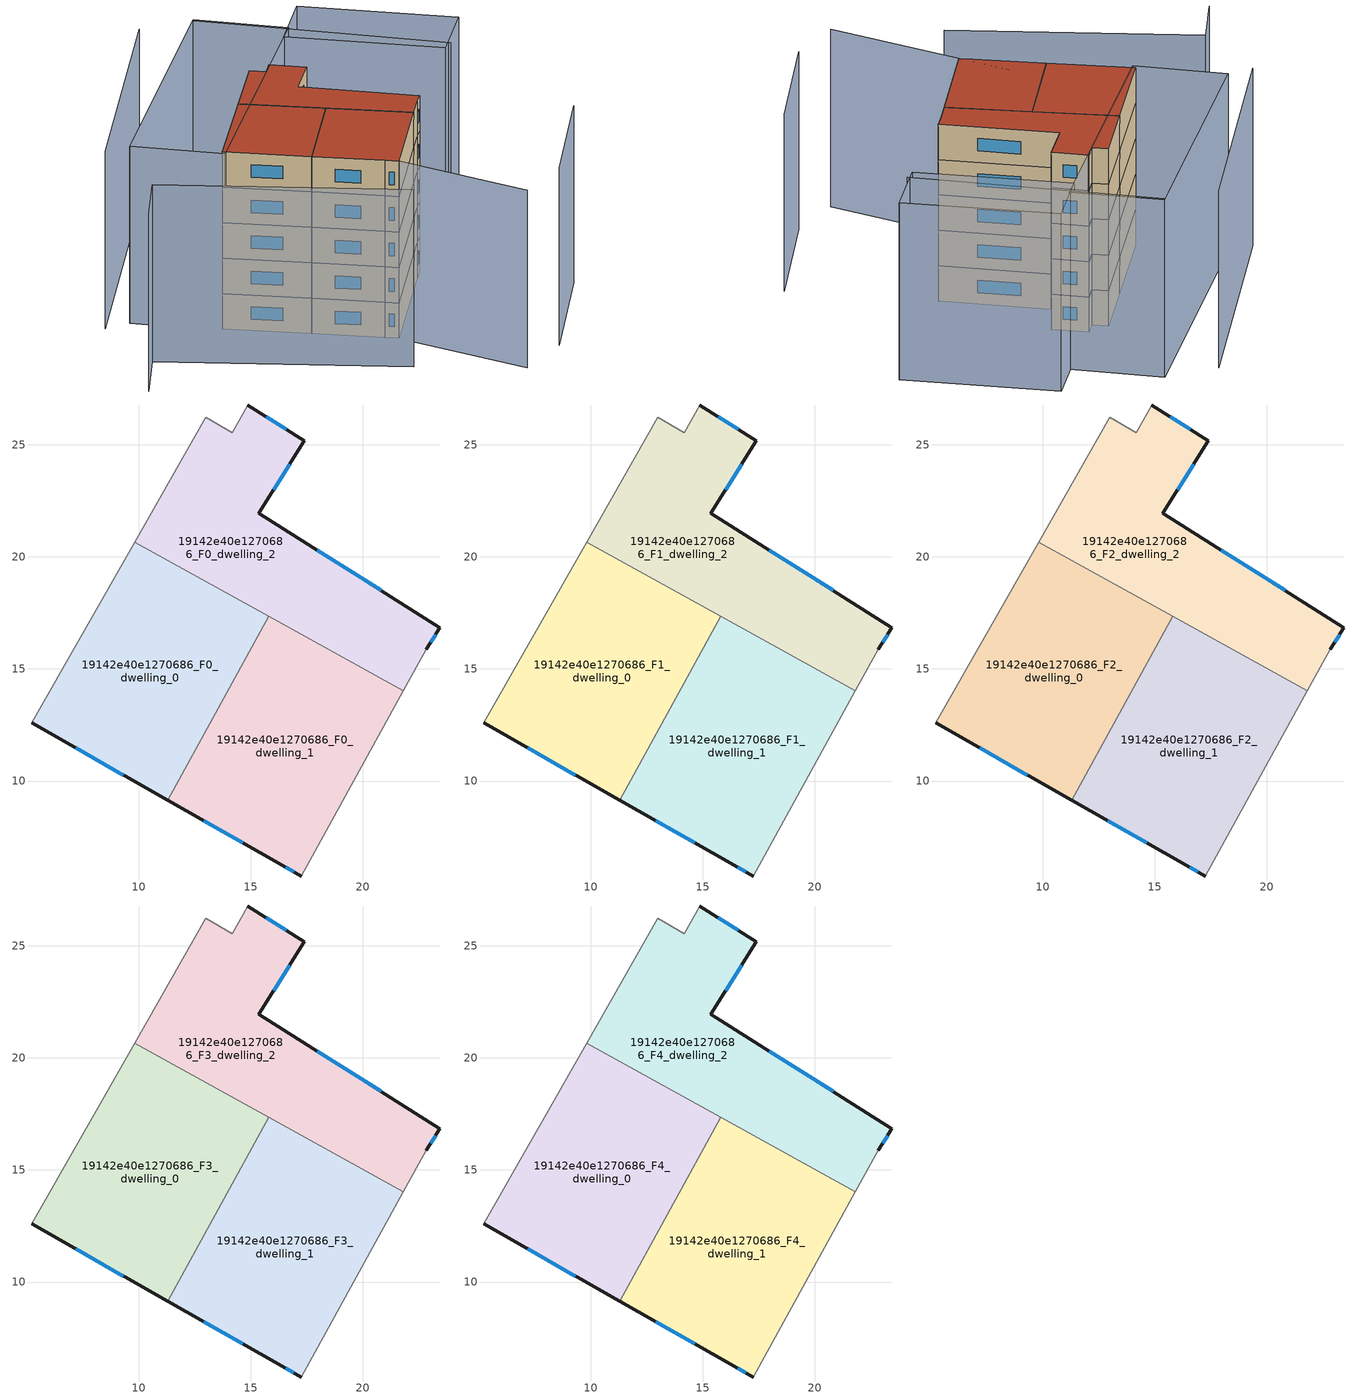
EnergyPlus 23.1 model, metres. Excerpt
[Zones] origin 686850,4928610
19142e40e1270686_F0_dwelling_0
 floor ground (EU_floor_Construction): 15.8,17.34 11.28,9.14 5.21,12.59 9.81,20.65 z0
 wall outside (EU_wall_Construction): 5.21,12.59 11.28,9.14 z0:3
 wall adiabatic (EU_wall_Construction): 9.81,20.65 5.21,12.59 z0:3
 wall to 19142e40e1270686_F0_dwelling_2 (EU_wall_Construction): 15.8,17.34 9.81,20.65 z0:3
 wall to 19142e40e1270686_F0_dwelling_1 (EU_wall_Construction): 11.28,9.14 15.8,17.34 z0:3
 window (EU_Window_Construction): 7.18,11.47 9.31,10.26 z0.97:2.03
19142e40e1270686_F0_dwelling_1
 floor ground (EU_floor_Construction): 21.81,14.03 17.24,5.76 16.24,6.33 11.28,9.14 15.8,17.34 z0
 wall outside (EU_wall_Construction): 11.28,9.14 16.24,6.33 17.24,5.76 z0:3
 wall adiabatic (EU_wall_Construction): 17.24,5.76 21.81,14.03 z0:3
 wall to 19142e40e1270686_F0_dwelling_2 (EU_wall_Construction): 21.81,14.03 15.8,17.34 z0:3
 window (EU_Window_Construction): 16.56,6.15 16.91,5.95 / 12.89,8.23 14.63,7.24 z0.97:2.03
19142e40e1270686_F0_dwelling_2
 floor ground (EU_floor_Construction): 17.39,25.19 15.35,21.96 23.44,16.85 22.83,15.88 21.81,14.03 9.81,20.65 12.99,26.23 14.16,25.55 14.87,26.78 z0
 wall outside (EU_wall_Construction): 22.83,15.88 23.44,16.85 15.35,21.96 17.39,25.19 14.87,26.78 z0:3
 wall adiabatic (EU_wall_Construction): 21.81,14.03 22.83,15.88 / 14.87,26.78 14.16,25.55 12.99,26.23 9.81,20.65 z0:3
 window (EU_Window_Construction): 16.57,25.71 15.68,26.27 / 16.01,23.01 16.73,24.14 / 20.81,18.51 17.97,20.3 / 23.02,16.2 23.24,16.54 z0.97:2.03
19142e40e1270686_F1_dwelling_0
 floor to 19142e40e1270686_F0_dwelling_0 (EU_floor_Construction): 15.8,17.34 11.28,9.14 5.21,12.59 9.8,20.65 z3
 wall outside (EU_wall_Construction): 5.21,12.59 11.28,9.14 z3:6
 wall adiabatic (EU_wall_Construction): 9.81,20.65 5.21,12.59 z3:6
 wall to 19142e40e1270686_F1_dwelling_2 (EU_wall_Construction): 15.8,17.34 9.81,20.65 z3:6
 wall to 19142e40e1270686_F1_dwelling_1 (EU_wall_Construction): 11.28,9.14 15.8,17.34 z3:6
 window (EU_Window_Construction): 7.18,11.47 9.31,10.26 z3.97:5.03
19142e40e1270686_F1_dwelling_1
 floor to 19142e40e1270686_F0_dwelling_1 (EU_floor_Construction): 21.81,14.03 17.24,5.76 16.24,6.33 11.28,9.14 15.8,17.34 z3
 wall outside (EU_wall_Construction): 11.28,9.14 16.24,6.33 17.24,5.76 z3:6
 wall adiabatic (EU_wall_Construction): 17.24,5.76 21.81,14.03 z3:6
 wall to 19142e40e1270686_F1_dwelling_2 (EU_wall_Construction): 21.81,14.03 15.8,17.34 z3:6
 window (EU_Window_Construction): 16.56,6.15 16.91,5.95 / 12.89,8.23 14.63,7.24 z3.97:5.03
19142e40e1270686_F1_dwelling_2
 floor to 19142e40e1270686_F0_dwelling_2 (EU_floor_Construction): 17.39,25.19 15.35,21.96 23.44,16.85 22.83,15.88 21.81,14.03 9.8,20.65 12.99,26.23 14.16,25.55 14.87,26.78 z3
 wall outside (EU_wall_Construction): 22.83,15.88 23.44,16.85 15.35,21.96 17.39,25.19 14.87,26.78 z3:6
 wall adiabatic (EU_wall_Construction): 21.81,14.03 22.83,15.88 / 14.87,26.78 14.16,25.55 12.99,26.23 9.81,20.65 z3:6
 window (EU_Window_Construction): 16.57,25.71 15.68,26.27 / 16.01,23.01 16.73,24.14 / 20.81,18.51 17.97,20.3 / 23.02,16.2 23.24,16.54 z3.97:5.03
19142e40e1270686_F2_dwelling_0
 floor to 19142e40e1270686_F1_dwelling_0 (EU_floor_Construction): 15.8,17.34 11.28,9.14 5.21,12.59 9.8,20.65 z6
 wall outside (EU_wall_Construction): 5.21,12.59 11.28,9.14 z6:9
 wall adiabatic (EU_wall_Construction): 9.81,20.65 5.21,12.59 z6:9
 wall to 19142e40e1270686_F2_dwelling_2 (EU_wall_Construction): 15.8,17.34 9.81,20.65 z6:9
 wall to 19142e40e1270686_F2_dwelling_1 (EU_wall_Construction): 11.28,9.14 15.8,17.34 z6:9
 window (EU_Window_Construction): 7.18,11.47 9.31,10.26 z6.97:8.03
19142e40e1270686_F2_dwelling_1
 floor to 19142e40e1270686_F1_dwelling_1 (EU_floor_Construction): 21.81,14.03 17.24,5.76 16.24,6.33 11.28,9.14 15.8,17.34 z6
 wall outside (EU_wall_Construction): 11.28,9.14 16.24,6.33 17.24,5.76 z6:9
 wall adiabatic (EU_wall_Construction): 17.24,5.76 21.81,14.03 z6:9
 wall to 19142e40e1270686_F2_dwelling_2 (EU_wall_Construction): 21.81,14.03 15.8,17.34 z6:9
 window (EU_Window_Construction): 16.56,6.15 16.91,5.95 / 12.89,8.23 14.63,7.24 z6.97:8.03
19142e40e1270686_F2_dwelling_2
 floor to 19142e40e1270686_F1_dwelling_2 (EU_floor_Construction): 17.39,25.19 15.35,21.96 23.44,16.85 22.83,15.88 21.81,14.03 9.8,20.65 12.99,26.23 14.16,25.55 14.87,26.78 z6
 wall outside (EU_wall_Construction): 22.83,15.88 23.44,16.85 15.35,21.96 17.39,25.19 14.87,26.78 z6:9
 wall adiabatic (EU_wall_Construction): 21.81,14.03 22.83,15.88 / 14.87,26.78 14.16,25.55 12.99,26.23 9.81,20.65 z6:9
 window (EU_Window_Construction): 16.57,25.71 15.68,26.27 / 16.01,23.01 16.73,24.14 / 20.81,18.51 17.97,20.3 / 23.02,16.2 23.24,16.54 z6.97:8.03
19142e40e1270686_F3_dwelling_0
 floor to 19142e40e1270686_F2_dwelling_0 (EU_floor_Construction): 15.8,17.34 11.28,9.14 5.21,12.59 9.8,20.65 z9
 wall outside (EU_wall_Construction): 5.21,12.59 11.28,9.14 z9:12
 wall adiabatic (EU_wall_Construction): 9.81,20.65 5.21,12.59 z9:12
 wall to 19142e40e1270686_F3_dwelling_2 (EU_wall_Construction): 15.8,17.34 9.81,20.65 z9:12
 wall to 19142e40e1270686_F3_dwelling_1 (EU_wall_Construction): 11.28,9.14 15.8,17.34 z9:12
 window (EU_Window_Construction): 7.18,11.47 9.31,10.26 z9.97:11.03
19142e40e1270686_F3_dwelling_1
 floor to 19142e40e1270686_F2_dwelling_1 (EU_floor_Construction): 21.81,14.03 17.24,5.76 16.24,6.33 11.28,9.14 15.8,17.34 z9
 wall outside (EU_wall_Construction): 11.28,9.14 16.24,6.33 17.24,5.76 z9:12
 wall adiabatic (EU_wall_Construction): 17.24,5.76 21.81,14.03 z9:12
 wall to 19142e40e1270686_F3_dwelling_2 (EU_wall_Construction): 21.81,14.03 15.8,17.34 z9:12
 window (EU_Window_Construction): 16.56,6.15 16.91,5.95 / 12.89,8.23 14.63,7.24 z9.97:11.03
19142e40e1270686_F3_dwelling_2
 floor to 19142e40e1270686_F2_dwelling_2 (EU_floor_Construction): 17.39,25.19 15.35,21.96 23.44,16.85 22.83,15.88 21.81,14.03 9.8,20.65 12.99,26.23 14.16,25.55 14.87,26.78 z9
 wall outside (EU_wall_Construction): 22.83,15.88 23.44,16.85 15.35,21.96 17.39,25.19 14.87,26.78 z9:12
 wall adiabatic (EU_wall_Construction): 21.81,14.03 22.83,15.88 / 14.87,26.78 14.16,25.55 12.99,26.23 9.81,20.65 z9:12
 window (EU_Window_Construction): 16.57,25.71 15.68,26.27 / 16.01,23.01 16.73,24.14 / 20.81,18.51 17.97,20.3 / 23.02,16.2 23.24,16.54 z9.97:11.03
19142e40e1270686_F4_dwelling_0
 floor to 19142e40e1270686_F3_dwelling_0 (EU_floor_Construction): 15.8,17.34 11.28,9.14 5.21,12.59 9.8,20.65 z12
 wall outside (EU_wall_Construction): 5.21,12.59 11.28,9.14 z12:15
 wall adiabatic (EU_wall_Construction): 9.81,20.65 5.21,12.59 z12:15
 wall to 19142e40e1270686_F4_dwelling_2 (EU_wall_Construction): 15.8,17.34 9.81,20.65 z12:15
 wall to 19142e40e1270686_F4_dwelling_1 (EU_wall_Construction): 11.28,9.14 15.8,17.34 z12:15
 window (EU_Window_Construction): 7.18,11.47 9.31,10.26 z12.97:14.03
 roof outside (EU_roof_Construction): 11.28,9.14 15.8,17.34 9.81,20.65 5.21,12.59 z15
19142e40e1270686_F4_dwelling_1
 floor to 19142e40e1270686_F3_dwelling_1 (EU_floor_Construction): 21.81,14.03 17.24,5.76 16.24,6.33 11.28,9.14 15.8,17.34 z12
 wall outside (EU_wall_Construction): 11.28,9.14 16.24,6.33 17.24,5.76 z12:15
 wall adiabatic (EU_wall_Construction): 17.24,5.76 21.81,14.03 z12:15
 wall to 19142e40e1270686_F4_dwelling_2 (EU_wall_Construction): 21.81,14.03 15.8,17.34 z12:15
 window (EU_Window_Construction): 16.56,6.15 16.91,5.95 / 12.89,8.23 14.63,7.24 z12.97:14.03
 roof outside (EU_roof_Construction): 17.24,5.76 21.81,14.03 15.8,17.34 11.28,9.14 16.24,6.33 z15
19142e40e1270686_F4_dwelling_2
 floor to 19142e40e1270686_F3_dwelling_2 (EU_floor_Construction): 17.39,25.19 15.35,21.96 23.44,16.85 22.83,15.88 21.81,14.03 9.8,20.65 12.99,26.23 14.16,25.55 14.87,26.78 z12
 wall outside (EU_wall_Construction): 22.83,15.88 23.44,16.85 15.35,21.96 17.39,25.19 14.87,26.78 z12:15
 wall adiabatic (EU_wall_Construction): 21.81,14.03 22.83,15.88 / 14.87,26.78 14.16,25.55 12.99,26.23 9.81,20.65 z12:15
 window (EU_Window_Construction): 16.57,25.71 15.68,26.27 / 16.01,23.01 16.73,24.14 / 20.81,18.51 17.97,20.3 / 23.02,16.2 23.24,16.54 z12.97:14.03
 roof outside (EU_roof_Construction): 21.81,14.03 22.83,15.88 23.44,16.85 15.35,21.96 17.39,25.19 14.87,26.78 14.16,25.55 12.99,26.23 9.81,20.65 z15
shading: 8.1,36.86 -3.16,16.1 / 29.5,25.38 12.59,36.74 / 28.24,-0.09 33.79,10.59 / -4.53,3.69 -2.17,8.79 / -2.17,8.79 16.22,0.28 / 24.3,-3.17 14.46,9.26 / 21.08,36.4 31.92,29.72 / 31.92,29.72 28.78,24.64 / 28.78,24.64 17.95,31.32 / 17.95,31.32 21.08,36.4 / 18.95,32.78 5.25,12.11 / 5.25,12.11 -1.03,16.28 / -1.03,16.28 12.66,36.94 / 12.66,36.94 18.95,32.78 z0:15
[Building]
EU S2 Campaign: North Axis=0; Terrain=City; Solar Distribution=FullExterior
[Site:Location]
Bologna: Latitude=44.5; Longitude=11.25; Time Zone=1; Elevation=37
[SizingPeriod:WeatherFileDays]
AnnualSizingPeriod: Begin Month=1; Begin Day of Month=1; End Month=12; End Day of Month=31; Day of Week for Start Day=Monday; Use Weather File Daylight Saving Period=No; Use Weather File Rain and Snow Indicators=No
[MATERIAL]
EU_InternalMass_Material: Roughness=MediumRough; Thickness=0.1; Conductivity=1; Density=1800; Specific Heat=900; Thermal Absorptance=0.9; Solar Absorptance=0.7; Visible Absorptance=0.7
[MATERIAL:NOMASS] Roughness=MediumRough; Thermal Absorptance=0.9; Solar Absorptance=0.7; Visible Absorptance=0.7
Name | Thermal Resistance
EU_wall_NoMass | 0.779417
EU_roof_NoMass | 0.435466
EU_floor_NoMass | 0.588222
[WINDOWMATERIAL:SIMPLEGLAZINGSYSTEM]
EU_Window_SimpleGlazing: UFactor=5.16242; Solar Heat Gain Coefficient=0.85; Visible Transmittance=0.85
[CONSTRUCTION]
EU_wall_Construction: EU_wall_NoMass
EU_roof_Construction: EU_roof_NoMass
EU_floor_Construction: EU_floor_NoMass
EU_Window_Construction: EU_Window_SimpleGlazing
EU_InternalMass_Construction: EU_InternalMass_Material
[ZONE] Type=1; Multiplier=1; Ceiling Height=autocalculate; Floor Area=autocalculate; Part of Total Floor Area=Yes
Name | Volume
19142e40e1270686_F0_dwelling_0 | 193.4
19142e40e1270686_F1_dwelling_0; 19142e40e1270686_F2_dwelling_0; 19142e40e1270686_F3_dwelling_0; 19142e40e1270686_F4_dwelling_0 | 193.399
19142e40e1270686_F0_dwelling_1; 19142e40e1270686_F1_dwelling_1; 19142e40e1270686_F2_dwelling_1; 19142e40e1270686_F3_dwelling_1; 19142e40e1270686_F4_dwelling_1 | 193.403
19142e40e1270686_F0_dwelling_2 | 193.398
19142e40e1270686_F1_dwelling_2; 19142e40e1270686_F2_dwelling_2; 19142e40e1270686_F3_dwelling_2; 19142e40e1270686_F4_dwelling_2 | 193.397
[INTERNALMASS] Construction=EU_InternalMass_Construction
Name | Zone or ZoneList | Surface Area
19142e40e1270686_F0_dwelling_0_EU_InternalMass | 19142e40e1270686_F0_dwelling_0 | 64.4656
19142e40e1270686_F0_dwelling_1_EU_InternalMass | 19142e40e1270686_F0_dwelling_1 | 64.4688
19142e40e1270686_F0_dwelling_2_EU_InternalMass | 19142e40e1270686_F0_dwelling_2 | 64.4658
19142e40e1270686_F1_dwelling_0_EU_InternalMass | 19142e40e1270686_F1_dwelling_0 | 64.4656
19142e40e1270686_F1_dwelling_1_EU_InternalMass | 19142e40e1270686_F1_dwelling_1 | 64.4688
19142e40e1270686_F1_dwelling_2_EU_InternalMass | 19142e40e1270686_F1_dwelling_2 | 64.4658
19142e40e1270686_F2_dwelling_0_EU_InternalMass | 19142e40e1270686_F2_dwelling_0 | 64.4656
19142e40e1270686_F2_dwelling_1_EU_InternalMass | 19142e40e1270686_F2_dwelling_1 | 64.4688
19142e40e1270686_F2_dwelling_2_EU_InternalMass | 19142e40e1270686_F2_dwelling_2 | 64.4658
19142e40e1270686_F3_dwelling_0_EU_InternalMass | 19142e40e1270686_F3_dwelling_0 | 64.4656
19142e40e1270686_F3_dwelling_1_EU_InternalMass | 19142e40e1270686_F3_dwelling_1 | 64.4688
19142e40e1270686_F3_dwelling_2_EU_InternalMass | 19142e40e1270686_F3_dwelling_2 | 64.4658
19142e40e1270686_F4_dwelling_0_EU_InternalMass | 19142e40e1270686_F4_dwelling_0 | 64.4656
19142e40e1270686_F4_dwelling_1_EU_InternalMass | 19142e40e1270686_F4_dwelling_1 | 64.4688
19142e40e1270686_F4_dwelling_2_EU_InternalMass | 19142e40e1270686_F4_dwelling_2 | 64.4658
[OTHEREQUIPMENT] Fuel Type=Electricity; Design Level Calculation Method=Watts/Area; Power per Zone Floor Area=1; Fraction Latent=0; Fraction Radiant=0; Fraction Lost=0; Carbon Dioxide Generation Rate=0; EndUse Subcategory=EU_Step8_InternalGains
Name | Zone or ZoneList or Space or SpaceList | Schedule
EU_Step8_InternalGain_19142e40e1270686_F0_dwelling_0_f000 | 19142e40e1270686_F0_dwelling_0 | EU_Step8_GainSchedule_19142e40e1270686_F0_dwelling_0_f000
EU_Step8_InternalGain_19142e40e1270686_F0_dwelling_1_f000 | 19142e40e1270686_F0_dwelling_1 | EU_Step8_GainSchedule_19142e40e1270686_F0_dwelling_1_f000
EU_Step8_InternalGain_19142e40e1270686_F0_dwelling_2_f000 | 19142e40e1270686_F0_dwelling_2 | EU_Step8_GainSchedule_19142e40e1270686_F0_dwelling_2_f000
EU_Step8_InternalGain_19142e40e1270686_F1_dwelling_0_f000 | 19142e40e1270686_F1_dwelling_0 | EU_Step8_GainSchedule_19142e40e1270686_F1_dwelling_0_f000
EU_Step8_InternalGain_19142e40e1270686_F1_dwelling_1_f000 | 19142e40e1270686_F1_dwelling_1 | EU_Step8_GainSchedule_19142e40e1270686_F1_dwelling_1_f000
EU_Step8_InternalGain_19142e40e1270686_F1_dwelling_2_f000 | 19142e40e1270686_F1_dwelling_2 | EU_Step8_GainSchedule_19142e40e1270686_F1_dwelling_2_f000
EU_Step8_InternalGain_19142e40e1270686_F2_dwelling_0_f000 | 19142e40e1270686_F2_dwelling_0 | EU_Step8_GainSchedule_19142e40e1270686_F2_dwelling_0_f000
EU_Step8_InternalGain_19142e40e1270686_F2_dwelling_1_f000 | 19142e40e1270686_F2_dwelling_1 | EU_Step8_GainSchedule_19142e40e1270686_F2_dwelling_1_f000
EU_Step8_InternalGain_19142e40e1270686_F2_dwelling_2_f000 | 19142e40e1270686_F2_dwelling_2 | EU_Step8_GainSchedule_19142e40e1270686_F2_dwelling_2_f000
EU_Step8_InternalGain_19142e40e1270686_F3_dwelling_0_f000 | 19142e40e1270686_F3_dwelling_0 | EU_Step8_GainSchedule_19142e40e1270686_F3_dwelling_0_f000
EU_Step8_InternalGain_19142e40e1270686_F3_dwelling_1_f000 | 19142e40e1270686_F3_dwelling_1 | EU_Step8_GainSchedule_19142e40e1270686_F3_dwelling_1_f000
EU_Step8_InternalGain_19142e40e1270686_F3_dwelling_2_f000 | 19142e40e1270686_F3_dwelling_2 | EU_Step8_GainSchedule_19142e40e1270686_F3_dwelling_2_f000
EU_Step8_InternalGain_19142e40e1270686_F4_dwelling_0_f000 | 19142e40e1270686_F4_dwelling_0 | EU_Step8_GainSchedule_19142e40e1270686_F4_dwelling_0_f000
EU_Step8_InternalGain_19142e40e1270686_F4_dwelling_1_f000 | 19142e40e1270686_F4_dwelling_1 | EU_Step8_GainSchedule_19142e40e1270686_F4_dwelling_1_f000
EU_Step8_InternalGain_19142e40e1270686_F4_dwelling_2_f000 | 19142e40e1270686_F4_dwelling_2 | EU_Step8_GainSchedule_19142e40e1270686_F4_dwelling_2_f000
[ZONEVENTILATION:DESIGNFLOWRATE] Schedule=EU_AlwaysOn; Design Flow Rate Calculation Method=AirChanges/Hour; Air Changes per Hour=0.712058; Ventilation Type=Natural; Fan Pressure Rise=0; Fan Total Efficiency=1; Constant Term Coefficient=1; Temperature Term Coefficient=0; Velocity Term Coefficient=0; Velocity Squared Term Coefficient=0; Minimum Indoor Temperature=-100; Maximum Indoor Temperature=100; Delta Temperature=-100; Minimum Outdoor Temperature=-100; Maximum Outdoor Temperature=100; Maximum Wind Speed=40
Name | Zone or ZoneList or Space or SpaceList
EU_ConstantAir_19142e40e1270686_F0_dwelling_0 | 19142e40e1270686_F0_dwelling_0
EU_ConstantAir_19142e40e1270686_F0_dwelling_1 | 19142e40e1270686_F0_dwelling_1
EU_ConstantAir_19142e40e1270686_F0_dwelling_2 | 19142e40e1270686_F0_dwelling_2
EU_ConstantAir_19142e40e1270686_F1_dwelling_0 | 19142e40e1270686_F1_dwelling_0
EU_ConstantAir_19142e40e1270686_F1_dwelling_1 | 19142e40e1270686_F1_dwelling_1
EU_ConstantAir_19142e40e1270686_F1_dwelling_2 | 19142e40e1270686_F1_dwelling_2
EU_ConstantAir_19142e40e1270686_F2_dwelling_0 | 19142e40e1270686_F2_dwelling_0
EU_ConstantAir_19142e40e1270686_F2_dwelling_1 | 19142e40e1270686_F2_dwelling_1
EU_ConstantAir_19142e40e1270686_F2_dwelling_2 | 19142e40e1270686_F2_dwelling_2
EU_ConstantAir_19142e40e1270686_F3_dwelling_0 | 19142e40e1270686_F3_dwelling_0
EU_ConstantAir_19142e40e1270686_F3_dwelling_1 | 19142e40e1270686_F3_dwelling_1
EU_ConstantAir_19142e40e1270686_F3_dwelling_2 | 19142e40e1270686_F3_dwelling_2
EU_ConstantAir_19142e40e1270686_F4_dwelling_0 | 19142e40e1270686_F4_dwelling_0
EU_ConstantAir_19142e40e1270686_F4_dwelling_1 | 19142e40e1270686_F4_dwelling_1
EU_ConstantAir_19142e40e1270686_F4_dwelling_2 | 19142e40e1270686_F4_dwelling_2
[HVACTEMPLATE:THERMOSTAT] Constant Heating Setpoint=20; Constant Cooling Setpoint=50
EU_HeatOnly_19142e40e1270686_F0_dwelling_0; EU_HeatOnly_19142e40e1270686_F0_dwelling_1; EU_HeatOnly_19142e40e1270686_F0_dwelling_2; EU_HeatOnly_19142e40e1270686_F1_dwelling_0; EU_HeatOnly_19142e40e1270686_F1_dwelling_1; EU_HeatOnly_19142e40e1270686_F1_dwelling_2; EU_HeatOnly_19142e40e1270686_F2_dwelling_0; EU_HeatOnly_19142e40e1270686_F2_dwelling_1; EU_HeatOnly_19142e40e1270686_F2_dwelling_2; EU_HeatOnly_19142e40e1270686_F3_dwelling_0; EU_HeatOnly_19142e40e1270686_F3_dwelling_1; EU_HeatOnly_19142e40e1270686_F3_dwelling_2; EU_HeatOnly_19142e40e1270686_F4_dwelling_0; EU_HeatOnly_19142e40e1270686_F4_dwelling_1; EU_HeatOnly_19142e40e1270686_F4_dwelling_2
[HVACTEMPLATE:ZONE:IDEALLOADSAIRSYSTEM] System Availability Schedule=EU_AlwaysOn; Maximum Heating Supply Air Temperature=50; Minimum Cooling Supply Air Temperature=13; Maximum Heating Supply Air Humidity Ratio=0.0156; Minimum Cooling Supply Air Humidity Ratio=0.0077; Heating Limit=NoLimit; Cooling Limit=NoLimit; Heating Availability Schedule=EU_AlwaysOn; Cooling Availability Schedule=EU_CoolingOff; Dehumidification Control Type=ConstantSensibleHeatRatio; Cooling Sensible Heat Ratio=0.7; Dehumidification Setpoint=60; Humidification Control Type=None; Humidification Setpoint=30; Outdoor Air Method=None; Outdoor Air Flow Rate per Person=0.00944; Outdoor Air Flow Rate per Zone Floor Area=0; Outdoor Air Flow Rate per Zone=0; Demand Controlled Ventilation Type=None; Outdoor Air Economizer Type=NoEconomizer; Heat Recovery Type=None; Sensible Heat Recovery Effectiveness=0.7; Latent Heat Recovery Effectiveness=0.65
Name | Template Thermostat
19142e40e1270686_F0_dwelling_0 | EU_HeatOnly_19142e40e1270686_F0_dwelling_0
19142e40e1270686_F0_dwelling_1 | EU_HeatOnly_19142e40e1270686_F0_dwelling_1
19142e40e1270686_F0_dwelling_2 | EU_HeatOnly_19142e40e1270686_F0_dwelling_2
19142e40e1270686_F1_dwelling_0 | EU_HeatOnly_19142e40e1270686_F1_dwelling_0
19142e40e1270686_F1_dwelling_1 | EU_HeatOnly_19142e40e1270686_F1_dwelling_1
19142e40e1270686_F1_dwelling_2 | EU_HeatOnly_19142e40e1270686_F1_dwelling_2
19142e40e1270686_F2_dwelling_0 | EU_HeatOnly_19142e40e1270686_F2_dwelling_0
19142e40e1270686_F2_dwelling_1 | EU_HeatOnly_19142e40e1270686_F2_dwelling_1
19142e40e1270686_F2_dwelling_2 | EU_HeatOnly_19142e40e1270686_F2_dwelling_2
19142e40e1270686_F3_dwelling_0 | EU_HeatOnly_19142e40e1270686_F3_dwelling_0
19142e40e1270686_F3_dwelling_1 | EU_HeatOnly_19142e40e1270686_F3_dwelling_1
19142e40e1270686_F3_dwelling_2 | EU_HeatOnly_19142e40e1270686_F3_dwelling_2
19142e40e1270686_F4_dwelling_0 | EU_HeatOnly_19142e40e1270686_F4_dwelling_0
19142e40e1270686_F4_dwelling_1 | EU_HeatOnly_19142e40e1270686_F4_dwelling_1
19142e40e1270686_F4_dwelling_2 | EU_HeatOnly_19142e40e1270686_F4_dwelling_2
[SIZING:ZONE] Zone Cooling Design Supply Air Temperature Input Method=SupplyAirTemperature; Zone Cooling Design Supply Air Temperature=13; Zone Heating Design Supply Air Temperature Input Method=SupplyAirTemperature; Zone Heating Design Supply Air Temperature=50; Zone Cooling Design Supply Air Humidity Ratio=0.008; Zone Heating Design Supply Air Humidity Ratio=0.008; Cooling Design Air Flow Method=DesignDay; Cooling Design Air Flow Rate=0; Cooling Minimum Air Flow per Zone Floor Area=0.000762; Cooling Minimum Air Flow=0; Cooling Minimum Air Flow Fraction=0.2; Heating Design Air Flow Method=DesignDay; Heating Design Air Flow Rate=0; Heating Maximum Air Flow per Zone Floor Area=0.002032; Heating Maximum Air Flow=0.141576; Heating Maximum Air Flow Fraction=0.3; Account for Dedicated Outdoor Air System=No; Dedicated Outdoor Air System Control Strategy=NeutralSupplyAir; Dedicated Outdoor Air Low Setpoint Temperature for Design=autosize; Dedicated Outdoor Air High Setpoint Temperature for Design=autosize; Zone Load Sizing Method=Sensible Load Only No Latent Load; Zone Latent Cooling Design Supply Air Humidity Ratio Input Method=HumidityRatioDifference; Zone Cooling Design Supply Air Humidity Ratio Difference=0.005; Zone Latent Heating Design Supply Air Humidity Ratio Input Method=HumidityRatioDifference; Zone Humidification Design Supply Air Humidity Ratio Difference=0.005
19142e40e1270686_F0_dwelling_0; 19142e40e1270686_F0_dwelling_1; 19142e40e1270686_F0_dwelling_2; 19142e40e1270686_F1_dwelling_0; 19142e40e1270686_F1_dwelling_1; 19142e40e1270686_F1_dwelling_2; 19142e40e1270686_F2_dwelling_0; 19142e40e1270686_F2_dwelling_1; 19142e40e1270686_F2_dwelling_2; 19142e40e1270686_F3_dwelling_0; 19142e40e1270686_F3_dwelling_1; 19142e40e1270686_F3_dwelling_2; 19142e40e1270686_F4_dwelling_0; 19142e40e1270686_F4_dwelling_1; 19142e40e1270686_F4_dwelling_2
[SCHEDULE:CONSTANT]
Name | Hourly Value
EU_AlwaysOn | 1
EU_CoolingOff | 0
[SCHEDULE:FILE] Column Number=1; Rows to Skip at Top=0; Number of Hours of Data=8760; Column Separator=Comma; Interpolate to Timestep=No; Minutes per Item=60; Adjust Schedule for Daylight Savings=Yes
Name | File
EU_Step8_GainSchedule_19142e40e1270686_F0_dwelling_0_f000 | ../../schedules/19142e40e1270686/19142e40e1270686_F0_dwelling_0_f000_gain.csv
EU_Step8_GainSchedule_19142e40e1270686_F0_dwelling_1_f000 | ../../schedules/19142e40e1270686/19142e40e1270686_F0_dwelling_1_f000_gain.csv
EU_Step8_GainSchedule_19142e40e1270686_F0_dwelling_2_f000 | ../../schedules/19142e40e1270686/19142e40e1270686_F0_dwelling_2_f000_gain.csv
EU_Step8_GainSchedule_19142e40e1270686_F1_dwelling_0_f000 | ../../schedules/19142e40e1270686/19142e40e1270686_F1_dwelling_0_f000_gain.csv
EU_Step8_GainSchedule_19142e40e1270686_F1_dwelling_1_f000 | ../../schedules/19142e40e1270686/19142e40e1270686_F1_dwelling_1_f000_gain.csv
EU_Step8_GainSchedule_19142e40e1270686_F1_dwelling_2_f000 | ../../schedules/19142e40e1270686/19142e40e1270686_F1_dwelling_2_f000_gain.csv
EU_Step8_GainSchedule_19142e40e1270686_F2_dwelling_0_f000 | ../../schedules/19142e40e1270686/19142e40e1270686_F2_dwelling_0_f000_gain.csv
EU_Step8_GainSchedule_19142e40e1270686_F2_dwelling_1_f000 | ../../schedules/19142e40e1270686/19142e40e1270686_F2_dwelling_1_f000_gain.csv
EU_Step8_GainSchedule_19142e40e1270686_F2_dwelling_2_f000 | ../../schedules/19142e40e1270686/19142e40e1270686_F2_dwelling_2_f000_gain.csv
EU_Step8_GainSchedule_19142e40e1270686_F3_dwelling_0_f000 | ../../schedules/19142e40e1270686/19142e40e1270686_F3_dwelling_0_f000_gain.csv
EU_Step8_GainSchedule_19142e40e1270686_F3_dwelling_1_f000 | ../../schedules/19142e40e1270686/19142e40e1270686_F3_dwelling_1_f000_gain.csv
EU_Step8_GainSchedule_19142e40e1270686_F3_dwelling_2_f000 | ../../schedules/19142e40e1270686/19142e40e1270686_F3_dwelling_2_f000_gain.csv
EU_Step8_GainSchedule_19142e40e1270686_F4_dwelling_0_f000 | ../../schedules/19142e40e1270686/19142e40e1270686_F4_dwelling_0_f000_gain.csv
EU_Step8_GainSchedule_19142e40e1270686_F4_dwelling_1_f000 | ../../schedules/19142e40e1270686/19142e40e1270686_F4_dwelling_1_f000_gain.csv
EU_Step8_GainSchedule_19142e40e1270686_F4_dwelling_2_f000 | ../../schedules/19142e40e1270686/19142e40e1270686_F4_dwelling_2_f000_gain.csv
